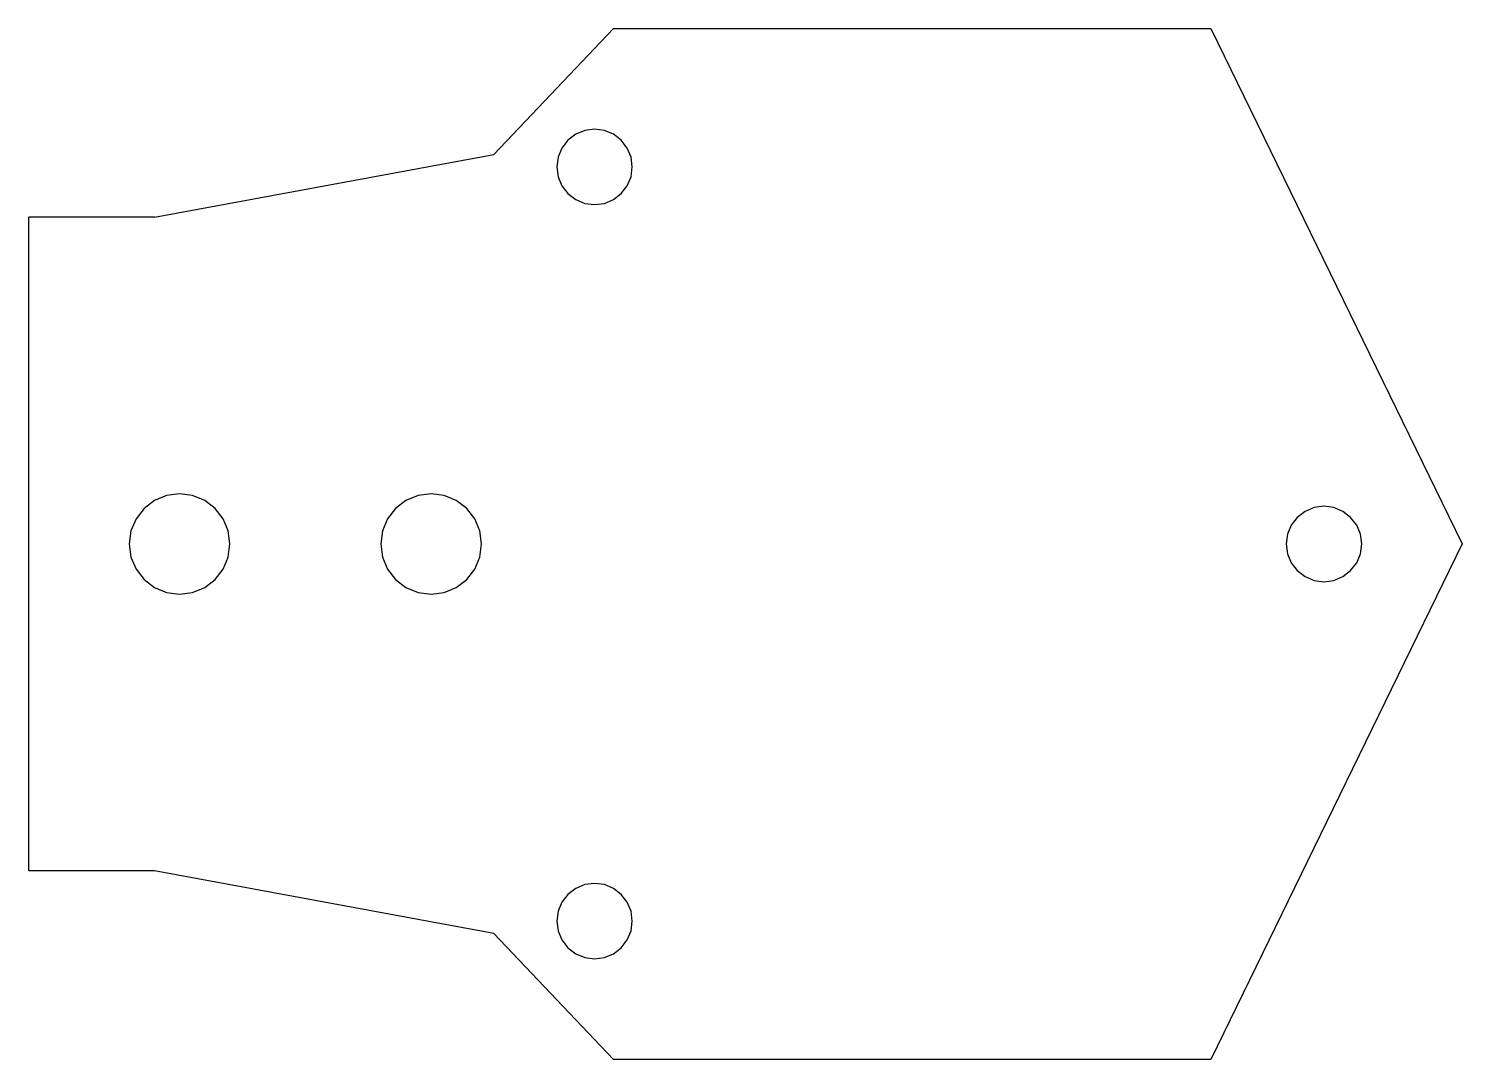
# Model space of a CAD drawing. Header units: metres. Extents: x 1889.6 to 1946.6, y -122.8 to -81.8.
import ezdxf

# ---------------------------------------------------------------- set-up
doc = ezdxf.new("R2010")
doc.units = ezdxf.units.M

msp = doc.modelspace()

# ---------------------------------------------------------------- linework, layer by layer
at = {"layer": 'Layer0'}
for p, q in [((1912.846, -81.814), (1908.096, -86.814)), ((1912.846, -81.814), (1936.596, -81.814)), ((1936.596, -81.814), (1946.596, -102.314)), ((1911.346, -86.015), (1911.035, -86.254)), ((1911.708, -85.865), (1911.346, -86.015)), ((1912.096, -85.814), (1911.708, -85.865)), ((1912.484, -85.865), (1912.096, -85.814)), ((1912.846, -86.015), (1912.484, -85.865)), ((1913.156, -86.254), (1912.846, -86.015)), ((1910.797, -86.564), (1910.647, -86.926)), ((1911.035, -86.254), (1910.797, -86.564)), ((1913.395, -86.564), (1913.156, -86.254)), ((1913.545, -86.926), (1913.395, -86.564)), ((1894.596, -89.314), (1908.096, -86.814)), ((1910.647, -86.926), (1910.596, -87.314)), ((1913.596, -87.314), (1913.545, -86.926)), ((1910.596, -87.314), (1910.647, -87.703)), ((1910.647, -87.703), (1910.797, -88.064)), ((1913.395, -88.064), (1913.545, -87.703)), ((1913.545, -87.703), (1913.596, -87.314)), ((1910.797, -88.064), (1911.035, -88.375)), ((1913.156, -88.375), (1913.395, -88.064)), ((1911.035, -88.375), (1911.346, -88.613)), ((1911.346, -88.613), (1911.708, -88.763)), ((1911.708, -88.763), (1912.096, -88.814)), ((1912.096, -88.814), (1912.484, -88.763)), ((1912.484, -88.763), (1912.846, -88.613)), ((1912.846, -88.613), (1913.156, -88.375)), ((1889.596, -115.314), (1889.596, -89.314)), ((1894.596, -89.314), (1889.596, -89.314)), ((1895.596, -100.314), (1895.078, -100.382)), ((1896.113, -100.382), (1895.596, -100.314)), ((1905.596, -100.314), (1905.078, -100.382)), ((1906.113, -100.382), (1905.596, -100.314)), ((1894.596, -100.582), (1894.182, -100.9)), ((1895.078, -100.382), (1894.596, -100.582)), ((1896.596, -100.582), (1896.113, -100.382)), ((1897.01, -100.9), (1896.596, -100.582)), ((1904.596, -100.582), (1904.182, -100.9)), ((1905.078, -100.382), (1904.596, -100.582)), ((1906.596, -100.582), (1906.113, -100.382)), ((1907.01, -100.9), (1906.596, -100.582)), ((1940.708, -100.865), (1940.346, -101.015)), ((1941.096, -100.814), (1940.708, -100.865)), ((1941.484, -100.865), (1941.096, -100.814)), ((1941.846, -101.015), (1941.484, -100.865)), ((1893.864, -101.314), (1893.664, -101.797)), ((1894.182, -100.9), (1893.864, -101.314)), ((1897.328, -101.314), (1897.01, -100.9)), ((1897.528, -101.797), (1897.328, -101.314)), ((1903.864, -101.314), (1903.664, -101.797)), ((1904.182, -100.9), (1903.864, -101.314)), ((1907.328, -101.314), (1907.01, -100.9)), ((1907.528, -101.797), (1907.328, -101.314)), ((1940.035, -101.254), (1939.797, -101.564)), ((1940.346, -101.015), (1940.035, -101.254)), ((1942.156, -101.254), (1941.846, -101.015)), ((1942.395, -101.564), (1942.156, -101.254)), ((1893.664, -101.797), (1893.596, -102.314)), ((1897.596, -102.314), (1897.528, -101.797)), ((1903.664, -101.797), (1903.596, -102.314)), ((1907.596, -102.314), (1907.528, -101.797)), ((1939.647, -101.926), (1939.596, -102.314)), ((1939.797, -101.564), (1939.647, -101.926)), ((1942.545, -101.926), (1942.395, -101.564)), ((1942.596, -102.314), (1942.545, -101.926)), ((1893.596, -102.314), (1893.664, -102.832)), ((1897.528, -102.832), (1897.596, -102.314)), ((1903.596, -102.314), (1903.664, -102.832)), ((1907.528, -102.832), (1907.596, -102.314)), ((1946.596, -102.314), (1936.596, -122.814)), ((1939.596, -102.314), (1939.647, -102.703)), ((1942.545, -102.703), (1942.596, -102.314)), ((1893.664, -102.832), (1893.864, -103.314)), ((1897.328, -103.314), (1897.528, -102.832)), ((1903.664, -102.832), (1903.864, -103.314)), ((1907.328, -103.314), (1907.528, -102.832)), ((1939.647, -102.703), (1939.797, -103.064)), ((1939.797, -103.064), (1940.035, -103.375)), ((1942.156, -103.375), (1942.395, -103.064)), ((1942.395, -103.064), (1942.545, -102.703)), ((1893.864, -103.314), (1894.182, -103.729)), ((1894.182, -103.729), (1894.596, -104.046)), ((1896.596, -104.046), (1897.01, -103.729)), ((1897.01, -103.729), (1897.328, -103.314)), ((1903.864, -103.314), (1904.182, -103.729)), ((1904.182, -103.729), (1904.596, -104.046)), ((1906.596, -104.046), (1907.01, -103.729)), ((1907.01, -103.729), (1907.328, -103.314)), ((1940.035, -103.375), (1940.346, -103.613)), ((1940.346, -103.613), (1940.708, -103.763)), ((1941.484, -103.763), (1941.846, -103.613)), ((1941.846, -103.613), (1942.156, -103.375)), ((1894.596, -104.046), (1895.078, -104.246)), ((1895.078, -104.246), (1895.596, -104.314)), ((1895.596, -104.314), (1896.113, -104.246)), ((1896.113, -104.246), (1896.596, -104.046)), ((1904.596, -104.046), (1905.078, -104.246)), ((1905.078, -104.246), (1905.596, -104.314)), ((1905.596, -104.314), (1906.113, -104.246)), ((1906.113, -104.246), (1906.596, -104.046)), ((1940.708, -103.763), (1941.096, -103.814)), ((1941.096, -103.814), (1941.484, -103.763)), ((1894.596, -115.314), (1889.596, -115.314)), ((1908.096, -117.814), (1894.596, -115.314)), ((1911.035, -116.254), (1910.797, -116.564)), ((1911.346, -116.015), (1911.035, -116.254)), ((1911.708, -115.865), (1911.346, -116.015)), ((1912.096, -115.814), (1911.708, -115.865)), ((1912.484, -115.865), (1912.096, -115.814)), ((1912.846, -116.015), (1912.484, -115.865)), ((1913.156, -116.254), (1912.846, -116.015)), ((1913.395, -116.564), (1913.156, -116.254)), ((1910.797, -116.564), (1910.647, -116.926)), ((1913.545, -116.926), (1913.395, -116.564)), ((1910.647, -116.926), (1910.596, -117.314)), ((1910.596, -117.314), (1910.647, -117.703)), ((1913.596, -117.314), (1913.545, -116.926)), ((1913.545, -117.703), (1913.596, -117.314)), ((1912.846, -122.814), (1908.096, -117.814)), ((1910.647, -117.703), (1910.797, -118.064)), ((1913.395, -118.064), (1913.545, -117.703)), ((1910.797, -118.064), (1911.035, -118.375)), ((1911.035, -118.375), (1911.346, -118.613)), ((1912.846, -118.613), (1913.156, -118.375)), ((1913.156, -118.375), (1913.395, -118.064)), ((1911.346, -118.613), (1911.708, -118.763)), ((1911.708, -118.763), (1912.096, -118.814)), ((1912.096, -118.814), (1912.484, -118.763)), ((1912.484, -118.763), (1912.846, -118.613)), ((1936.596, -122.814), (1912.846, -122.814))]:
    msp.add_line(p, q, dxfattribs=at)

doc.saveas('drawing.dxf')
